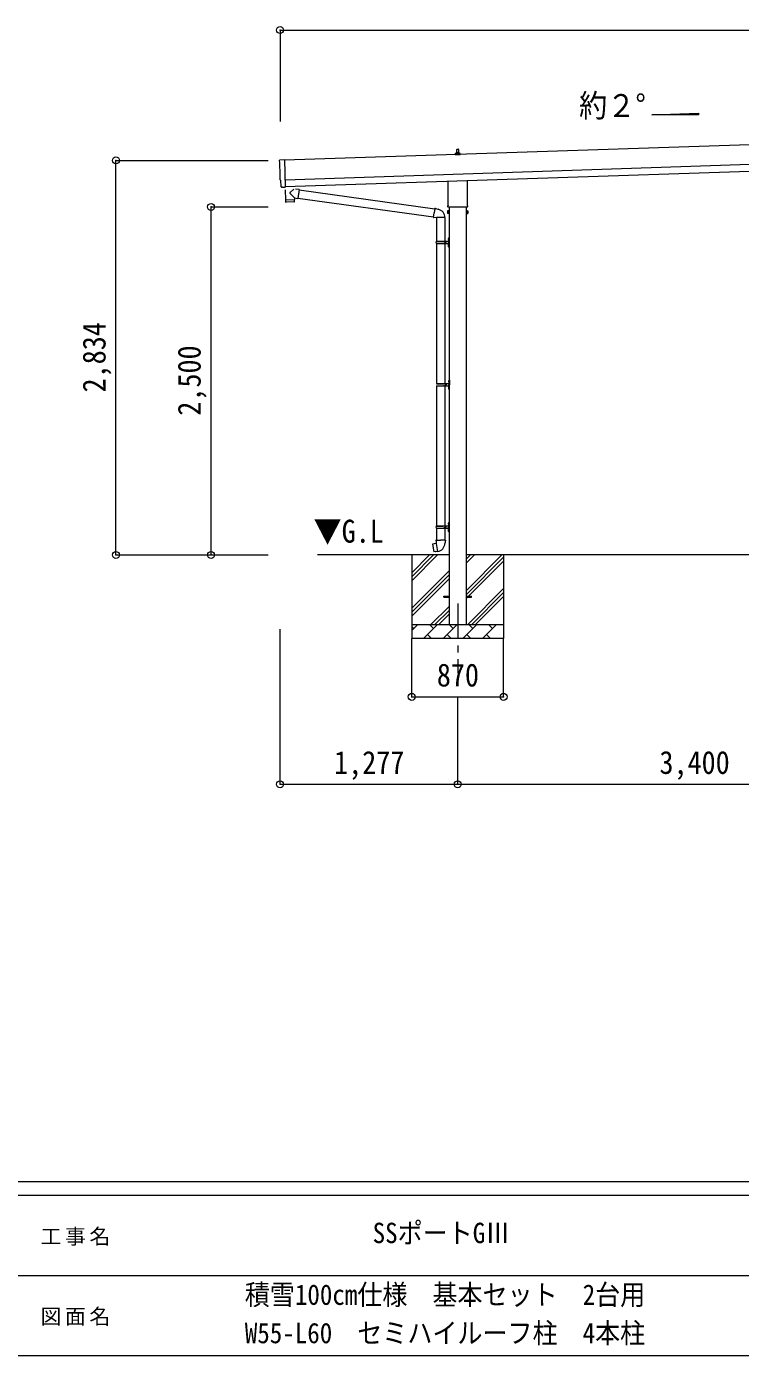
# Model space of a CAD drawing. Units: millimetres at full size, sheet at 1:50; some dimension numbers follow another scale. Extents: x -14053 to 14053, y -9700 to 9700.
# Drawn here: x -717 to 4414, y -9700 to -154 of the extents above; entities that cross this region are included whole.
import ezdxf
from ezdxf.enums import TextEntityAlignment as Align

# ---------------------------------------------------------------- set-up
doc = ezdxf.new("R2010")
doc.units = ezdxf.units.MM
doc.header["$LTSCALE"] = 50
doc.header["$PDMODE"] = 32
doc.header["$PDSIZE"] = 50
doc.linetypes.add('CHAIN1', pattern=[8, 5, -1, 1, -1])
for name, color, linetype, lineweight in [('0-0_0', 7, 'Continuous', 9), ('0-1_Defpoints', 4, 'Continuous', 9), ('0-2_TEXT1', 7, 'Continuous', 9), ('0-6_PARTS1', 6, 'Continuous', 9), ('F-0', 7, 'Continuous', 9)]:
    doc.layers.add(name, color=color, linetype=linetype, lineweight=lineweight)
doc.styles.add('ＭＳ ゴシック', font='')
doc.styles.get('ＭＳ ゴシック').set_extended_font_data('MS Gothic')

msp = doc.modelspace()

# ---------------------------------------------------------------- linework, layer by layer
at = {"layer": '0-0_0'}
for p, q in [((2319.54, -3949.55), (1375.38, -3949.55)), ((2052.04, -3949.55), (2052.04, -4549.55)), ((2052.04, -4134.6), (2237.09, -3949.55)), ((2052.04, -4106.31), (2208.8, -3949.55)), ((2052.04, -4078.03), (2180.52, -3949.55)), ((2444.54, -4204.65), (2699.63, -3949.55)), ((2444.54, -4006.66), (2501.64, -3949.55)), ((2444.54, -3978.37), (2473.36, -3949.55)), ((5719.54, -3949.55), (2444.54, -3949.55)), ((2444.54, -4232.93), (2712.04, -3965.43)), ((2444.54, -4261.22), (2712.04, -3993.72)), ((2712.04, -3949.55), (2712.04, -4549.55)), ((2052.04, -4332.59), (2319.54, -4065.09)), ((2052.04, -4360.87), (2319.54, -4093.37)), ((2052.04, -4389.16), (2319.54, -4121.66)), ((2454.19, -4449.55), (2712.04, -4191.7)), ((2482.48, -4449.55), (2712.04, -4219.99)), ((2510.76, -4449.55), (2712.04, -4248.27)), ((2189.63, -4449.55), (2319.54, -4319.65)), ((2217.92, -4449.55), (2319.54, -4347.93)), ((2246.2, -4449.55), (2319.54, -4376.22)), ((2052.04, -4449.55), (2712.04, -4449.55)), ((2052.04, -4492.44), (2094.93, -4449.55)), ((2066.38, -4478.1), (2052.04, -4463.76)), ((2136.35, -4549.55), (2236.35, -4449.55)), ((2207.8, -4478.1), (2179.24, -4449.55)), ((2277.77, -4549.55), (2377.77, -4449.55)), ((2349.22, -4478.1), (2320.66, -4449.55)), ((2419.19, -4549.55), (2519.19, -4449.55)), ((2490.64, -4478.1), (2462.09, -4449.55)), ((2560.61, -4549.55), (2660.61, -4449.55)), ((2632.06, -4478.1), (2603.51, -4449.55)), ((2708.75, -4449.55), (2712.04, -4446.26)), ((2712.04, -4549.55), (2052.04, -4549.55)), ((2164.9, -4520.99), (2193.46, -4549.55)), ((2306.32, -4520.99), (2334.88, -4549.55)), ((2447.75, -4520.99), (2476.3, -4549.55)), ((2589.17, -4520.99), (2617.72, -4549.55))]:
    msp.add_line(p, q, dxfattribs=at)
at = {"layer": '0-1_Defpoints'}
for p, q in [((7029.4, -917.93), (1136.39, -1114.37)), ((2376.04, -1060.29), (2376.76, -1036.76)), ((2377.76, -1035.79), (2386.31, -1035.79)), ((2387.31, -1036.76), (2388.04, -1060.29)), ((1104.72, -1111.99), (1136.22, -1109.28)), ((1136.22, -1109.28), (1142.81, -1307.03)), ((1141.05, -1254.29), (7034.06, -1057.86)), ((1142.72, -1304.26), (7035.73, -1107.83)), ((2363.79, -1075.79), (2363.79, -1068.07)), ((2400.29, -1075.79), (2363.79, -1075.79)), ((2364.17, -1067.29), (2399.9, -1067.29)), ((2364.55, -1067.1), (2371.27, -1065.47)), ((2371.65, -1065.29), (2392.42, -1065.29)), ((2372.04, -1064.5), (2372.04, -1060.29)), ((2373.04, -1060.29), (2391.04, -1060.29)), ((2392.04, -1064.5), (2392.04, -1060.29)), ((2399.52, -1067.1), (2392.8, -1065.47)), ((2400.29, -1075.79), (2400.29, -1068.07)), ((1111.79, -1258.65), (1111.19, -1258.67)), ((1113.36, -1305.66), (1111.79, -1258.65)), ((1123.22, -1308.68), (1116.3, -1308.55)), ((1123.96, -1308.38), (1124.6, -1307.73)), ((1124.6, -1307.73), (1142.85, -1308.03)), ((2313.74, -1439.78), (2313.74, -1265.23)), ((2450.34, -1260.67), (2450.34, -1439.78)), ((2308.04, -1478.05), (2308.79, -1476.73)), ((2308.04, -1478.05), (2308.04, -1495.05)), ((2308.04, -1495.05), (2308.79, -1496.36)), ((2315.04, -1481.64), (2308.79, -1481.64)), ((2315.04, -1491.46), (2308.79, -1491.46)), ((2315.04, -1496.36), (2308.79, -1496.36)), ((2312.04, -1448.55), (2312.04, -1443.05)), ((2449.97, -1452.05), (2314.1, -1452.05)), ((2317.54, -1495.75), (2315.04, -1495.75)), ((2319.54, -1452.05), (2319.54, -4449.55)), ((2444.54, -4449.55), (2444.54, -1452.05)), ((2446.54, -1495.75), (2449.04, -1495.75)), ((2449.04, -1481.64), (2455.28, -1481.64)), ((2449.04, -1491.46), (2455.28, -1491.46)), ((2449.04, -1496.36), (2455.28, -1496.36)), ((2452.04, -1443.05), (2452.04, -1448.55)), ((2456.04, -1478.05), (2455.28, -1476.73)), ((2456.04, -1495.05), (2455.28, -1496.36)), ((2456.04, -1478.05), (2456.04, -1495.05)), ((2282.04, -4245.05), (2319.54, -4245.05)), ((2282.04, -4254.05), (2282.04, -4245.05)), ((2282.04, -4254.05), (2319.54, -4254.05)), ((2444.54, -4245.05), (2482.04, -4245.05)), ((2444.54, -4254.05), (2482.04, -4254.05)), ((2482.04, -4254.05), (2482.04, -4245.05))]:
    msp.add_line(p, q, dxfattribs=at)
at = {"layer": '0-1_Defpoints', "color": 7, "linetype": 'CHAIN1'}
msp.add_line((2382.04, -4299.55), (2382.04, -4799.55), dxfattribs=at)
at = {"layer": '0-1_Defpoints'}
for points in [[(2315.04, -1496.36), (2315.04, -1476.73), (2308.79, -1476.73)], [(2315.04, -1495.75), (2315.04, -1477.35), (2317.54, -1477.35)], [(2449.04, -1495.75), (2449.04, -1477.35), (2446.54, -1477.35)], [(2449.04, -1496.36), (2449.04, -1476.73), (2455.28, -1476.73)]]:
    msp.add_lwpolyline(points, dxfattribs=at)
for points in [[(2317.54, -1497.05), (2317.54, -1476.05), (2319.54, -1476.05), (2319.54, -1497.05)], [(2446.54, -1497.05), (2446.54, -1476.05), (2444.54, -1476.05), (2444.54, -1497.05)]]:
    msp.add_lwpolyline(points, close=True, dxfattribs=at)
for centre, radius, start, end in [((2377.76, -1036.79), 1, 90, 178.60509), ((2386.31, -1036.79), 1, 1.39491, 90), ((2364.79, -1068.07), 1, 103.62699, 180), ((2371.04, -1064.5), 1, 283.62699, 0), ((2376.12, -1060.92), 4.13, 90, 171.17633), ((2373.04, -1061.29), 1, 90, 180), ((2385.37, -1060.29), 4.83, 133.60282, 180), ((2378.7, -1060.29), 4.83, 0, 46.39718), ((2387.95, -1060.92), 4.13, 8.82367, 90), ((2391.04, -1061.29), 1, 0, 90), ((2393.04, -1064.5), 1, 180, 256.37301), ((2399.29, -1068.07), 1, 0, 76.37301), ((2312.38, -1479.19), 4.34, 145.61575, 214.38425), ((2324.28, -1486.55), 16.24, 162.41205, 197.58795), ((2312.38, -1493.91), 4.34, 145.61575, 214.38425), ((2316.04, -1443.05), 4, 125.09963, 180), ((2316.04, -1448.55), 4, 180, 194.47751), ((2316.04, -1448.55), 4, 194.47751, 241.04498), ((2448.04, -1448.55), 4, 298.95502, 345.52249), ((2448.04, -1443.05), 4, 0, 54.90037), ((2448.04, -1448.55), 4, 345.52249, 0), ((2439.79, -1486.55), 16.24, 342.41205, 17.58795), ((2451.69, -1479.19), 4.34, 325.61575, 34.38425), ((2451.69, -1493.91), 4.34, 325.61575, 34.38425)]:
    msp.add_arc(centre, radius, start, end, dxfattribs=at)
for centre, major_axis, ratio, start_param, end_param in [((1104.98, -1114.97), (-3, -0.1), 0.99863, 4.7647489, 6.2979817), ((-3655.89, -1344.13), (4760.73, 158.69), 0.99863, 6.2686928, 6.2979817), ((1111.05, -1254.28), (-4.4, -0.15), 0.99863, 6.2686928, 7.8539816), ((1116.36, -1305.55), (-2.11, -2.14), 0.9974, 5.5252311, 7.0411395), ((1123.25, -1307.68), (-0.704, -0.714), 0.9974, 0.7579542, 1.5707963)]:
    msp.add_ellipse(centre, major_axis=major_axis, ratio=ratio, start_param=start_param, end_param=end_param, dxfattribs=at)
at = {"layer": '0-2_TEXT1'}
for p, q in [((1142.81, -1327.03), (1142.85, -1328.03)), ((1204.14, -1322.21), (1176.92, -1345.25)), ((1241.83, -1325.51), (1215.91, -1321.82)), ((1241.83, -1325.51), (1232.86, -1388.57)), ((1242.06, -1327.41), (2218.17, -1462.8)), ((1144.85, -1400.23), (1145.51, -1413.27)), ((1206.12, -1414.2), (1148.61, -1416.12)), ((1149.32, -1399.08), (1149.37, -1400.08)), ((1208.38, -1385.09), (1176.89, -1352.58)), ((1204.29, -1397.25), (1204.3, -1398.25)), ((1208.38, -1385.09), (1232.86, -1388.57)), ((1208.38, -1385.09), (1208.78, -1397.1)), ((1232.63, -1386.67), (2207.74, -1521.89)), ((2207.42, -1523.71), (2212.95, -1492.35)), ((2207.42, -1523.71), (2207.82, -1525.96)), ((2207.42, -1523.71), (2212.58, -1524.53)), ((2207.82, -1525.96), (2211.38, -1526.59)), ((2211.38, -1526.59), (2212.58, -1524.53)), ((2212.58, -1524.53), (2227.18, -1526.84)), ((2218.49, -1460.98), (2212.95, -1492.35)), ((2218.49, -1460.98), (2219.63, -1459)), ((2219.63, -1459), (2223.19, -1459.63)), ((2223.19, -1459.63), (2223.61, -1461.97)), ((2227.18, -1526.84), (2229.39, -1525.86)), ((2289.68, -1526.25), (2228.5, -1526.25)), ((2229.54, -1526.25), (2229.54, -1695.55)), ((2238.12, -1464.8), (2239.81, -1466.43)), ((2239.81, -1466.43), (2241.92, -1466.88)), ((2289.54, -1526.25), (2289.54, -1695.55)), ((2226.54, -1697.55), (2276.87, -1697.55)), ((2226.54, -1711.55), (2276.87, -1711.55)), ((2227.54, -1695.55), (2313.54, -1695.55)), ((2227.54, -1695.55), (2227.54, -1697.55)), ((2227.54, -1713.55), (2227.54, -1711.55)), ((2227.54, -1713.55), (2313.54, -1713.55)), ((2229.54, -1713.55), (2229.54, -2718.05)), ((2286.54, -1695.55), (2286.54, -1700.05)), ((2286.54, -1700.05), (2288.54, -1700.05)), ((2286.54, -1713.55), (2286.54, -1709.05)), ((2286.54, -1709.05), (2288.54, -1709.05)), ((2288.54, -1700.05), (2288.54, -1704.55)), ((2288.54, -1709.05), (2288.54, -1704.55)), ((2289.54, -1713.55), (2289.54, -2718.05)), ((2294.54, -1695.55), (2294.54, -1704.55)), ((2294.54, -1700.05), (2297.54, -1700.05)), ((2294.54, -1713.55), (2294.54, -1704.55)), ((2294.54, -1709.05), (2297.54, -1709.05)), ((2297.54, -1700.05), (2297.54, -1704.55)), ((2297.54, -1709.05), (2297.54, -1704.55)), ((2313.23, -1678.4), (2315.28, -1679.4)), ((2314.5, -1676.4), (2315.14, -1676.4)), ((2314.5, -1676.4), (2314.5, -1684.7)), ((2314.5, -1684.7), (2315.14, -1684.7)), ((2315.14, -1676.4), (2315.14, -1684.7)), ((2315.14, -1676.4), (2315.54, -1676.8)), ((2315.14, -1684.7), (2315.54, -1684.3)), ((2315.28, -1679.4), (2315.89, -1680.55)), ((2315.54, -1672.55), (2318.54, -1671.05)), ((2315.54, -1672.55), (2315.54, -1704.55)), ((2315.54, -1676.8), (2315.54, -1684.3)), ((2315.54, -1736.55), (2315.54, -1704.55)), ((2318.54, -1671.05), (2318.54, -1704.55)), ((2318.54, -1671.05), (2319.54, -1671.05)), ((2318.54, -1738.05), (2318.54, -1704.55)), ((2319.54, -1671.05), (2319.54, -1704.55)), ((2319.54, -1738.05), (2319.54, -1704.55)), ((2313.23, -1726.4), (2315.28, -1727.4)), ((2314.5, -1724.4), (2315.14, -1724.4)), ((2314.5, -1724.4), (2314.5, -1732.7)), ((2314.5, -1732.7), (2315.14, -1732.7)), ((2315.14, -1724.4), (2315.14, -1732.7)), ((2315.14, -1724.4), (2315.54, -1724.8)), ((2315.14, -1732.7), (2315.54, -1732.3)), ((2315.28, -1727.4), (2315.89, -1728.55)), ((2315.54, -1724.8), (2315.54, -1732.3)), ((2315.54, -1736.55), (2318.54, -1738.05)), ((2318.54, -1738.05), (2319.54, -1738.05)), ((2229.04, -2720.05), (2279.37, -2720.05)), ((2229.04, -2734.05), (2279.37, -2734.05)), ((2229.54, -2736.04), (2229.54, -3740.55)), ((2230.04, -2718.05), (2316.04, -2718.05)), ((2230.04, -2736.05), (2316.04, -2736.05)), ((2289.04, -2718.05), (2289.04, -2722.55)), ((2289.04, -2722.55), (2291.04, -2722.55)), ((2289.04, -2736.05), (2289.04, -2731.55)), ((2289.04, -2731.55), (2291.04, -2731.55)), ((2289.54, -2736.04), (2289.54, -3740.55)), ((2291.04, -2722.55), (2291.04, -2727.05)), ((2291.04, -2731.55), (2291.04, -2727.05)), ((2297.04, -2718.05), (2297.04, -2727.05)), ((2297.04, -2722.55), (2300.04, -2722.55)), ((2297.04, -2736.05), (2297.04, -2727.05)), ((2297.04, -2731.55), (2300.04, -2731.55)), ((2300.04, -2722.55), (2300.04, -2727.05)), ((2300.04, -2731.55), (2300.04, -2727.05)), ((2315.73, -2700.9), (2317.78, -2701.9)), ((2315.73, -2748.9), (2317.78, -2749.9)), ((2317, -2698.9), (2317.64, -2698.9)), ((2317, -2698.9), (2317, -2707.2)), ((2317, -2707.2), (2317.64, -2707.2)), ((2317, -2746.9), (2317.64, -2746.9)), ((2317, -2746.9), (2317, -2755.2)), ((2317, -2755.2), (2317.64, -2755.2)), ((2317.64, -2698.9), (2317.64, -2707.2)), ((2317.64, -2698.9), (2318.04, -2699.3)), ((2317.64, -2707.2), (2318.04, -2706.8)), ((2317.64, -2746.9), (2317.64, -2755.2)), ((2317.64, -2746.9), (2318.04, -2747.3)), ((2317.64, -2755.2), (2318.04, -2754.8)), ((2317.78, -2701.9), (2318.39, -2703.05)), ((2317.78, -2749.9), (2318.39, -2751.05)), ((2318.04, -2695.05), (2321.04, -2693.55)), ((2318.04, -2695.05), (2318.04, -2727.05)), ((2318.04, -2699.3), (2318.04, -2706.8)), ((2318.04, -2759.05), (2318.04, -2727.05)), ((2318.04, -2747.3), (2318.04, -2754.8)), ((2318.04, -2759.05), (2321.04, -2760.55)), ((2321.04, -2693.55), (2321.04, -2727.05)), ((2321.04, -2693.55), (2322.04, -2693.55)), ((2321.04, -2760.55), (2321.04, -2727.05)), ((2321.04, -2760.55), (2322.04, -2760.55)), ((2322.04, -2693.55), (2322.04, -2727.05)), ((2322.04, -2760.55), (2322.04, -2727.05)), ((2314.5, -3721.4), (2315.14, -3721.4)), ((2314.5, -3721.4), (2314.5, -3729.7)), ((2315.14, -3721.4), (2315.14, -3729.7)), ((2315.14, -3721.4), (2315.54, -3721.8)), ((2315.54, -3717.55), (2318.54, -3716.05)), ((2315.54, -3717.55), (2315.54, -3749.55)), ((2315.54, -3721.8), (2315.54, -3729.3)), ((2318.54, -3716.05), (2318.54, -3749.55)), ((2318.54, -3716.05), (2319.54, -3716.05)), ((2319.54, -3716.05), (2319.54, -3749.55)), ((2226.54, -3742.55), (2276.87, -3742.55)), ((2226.54, -3756.55), (2276.87, -3756.55)), ((2227.54, -3740.55), (2313.54, -3740.55)), ((2227.54, -3740.55), (2227.54, -3742.55)), ((2227.54, -3758.55), (2227.54, -3756.55)), ((2227.54, -3758.55), (2313.54, -3758.55)), ((2229.54, -3758.55), (2229.54, -3843.47)), ((2286.54, -3740.55), (2286.54, -3745.05)), ((2286.54, -3745.05), (2288.54, -3745.05)), ((2286.54, -3758.55), (2286.54, -3754.05)), ((2286.54, -3754.05), (2288.54, -3754.05)), ((2288.54, -3745.05), (2288.54, -3749.55)), ((2288.54, -3754.05), (2288.54, -3749.55)), ((2289.54, -3758.55), (2289.54, -3843.47)), ((2294.54, -3740.55), (2294.54, -3749.55)), ((2294.54, -3745.05), (2297.54, -3745.05)), ((2294.54, -3758.55), (2294.54, -3749.55)), ((2294.54, -3754.05), (2297.54, -3754.05)), ((2297.54, -3745.05), (2297.54, -3749.55)), ((2297.54, -3754.05), (2297.54, -3749.55)), ((2313.23, -3723.4), (2315.28, -3724.4)), ((2313.23, -3771.4), (2315.28, -3772.4)), ((2314.5, -3729.7), (2315.14, -3729.7)), ((2314.5, -3769.4), (2315.14, -3769.4)), ((2314.5, -3769.4), (2314.5, -3777.7)), ((2314.5, -3777.7), (2315.14, -3777.7)), ((2315.14, -3729.7), (2315.54, -3729.3)), ((2315.14, -3769.4), (2315.14, -3777.7)), ((2315.14, -3769.4), (2315.54, -3769.8)), ((2315.14, -3777.7), (2315.54, -3777.3)), ((2315.28, -3724.4), (2315.89, -3725.55)), ((2315.28, -3772.4), (2315.89, -3773.55)), ((2315.54, -3781.55), (2315.54, -3749.55)), ((2315.54, -3769.8), (2315.54, -3777.3)), ((2315.54, -3781.55), (2318.54, -3783.05)), ((2318.54, -3783.05), (2318.54, -3749.55)), ((2318.54, -3783.05), (2319.54, -3783.05)), ((2319.54, -3783.05), (2319.54, -3749.55)), ((2201.08, -3871.93), (2200.27, -3873.1)), ((2200.27, -3873.1), (2209.89, -3927.65)), ((2228.94, -3866.68), (2201.08, -3871.93)), ((2213.82, -3869.32), (2213.61, -3869.57)), ((2227.69, -3843.47), (2225.54, -3844.26)), ((2225.54, -3844.26), (2225.54, -3847.87)), ((2225.54, -3847.87), (2227.78, -3848.69)), ((2227.69, -3843.47), (2259.54, -3843.47)), ((2227.69, -3843.47), (2227.78, -3848.69)), ((2227.78, -3848.69), (2228.03, -3863.47)), ((2228.03, -3863.47), (2229.39, -3865.47)), ((2239.3, -3923.97), (2229.16, -3866.5)), ((2229.19, -3865.68), (2229.19, -3866.38)), ((2229.39, -3865.47), (2229.35, -3865.48)), ((2291.39, -3843.47), (2259.54, -3843.47)), ((2289.72, -3865.42), (2289.65, -3867.58)), ((2291.04, -3863.47), (2289.72, -3865.42)), ((2293.54, -3847.87), (2291.29, -3848.69)), ((2291.39, -3843.47), (2293.54, -3844.26)), ((2293.54, -3844.26), (2293.54, -3847.87)), ((2223.91, -3926.57), (2223.63, -3926.41)), ((2239.6, -3924.74), (2239.36, -3924.07))]:
    msp.add_line(p, q, dxfattribs=at)
for points in [[(1142.45, -1328.02), (1144.82, -1399.23), (1208.78, -1397.1)], [(1209.02, -1411.15), (1208.82, -1398.1), (1144.85, -1400.23)], [(2218.49, -1460.98), (2223.61, -1461.97), (2238.12, -1464.8)], [(2313.23, -1682.7), (2315.28, -1681.7), (2315.89, -1680.55)], [(2313.23, -1730.7), (2315.28, -1729.7), (2315.89, -1728.55)], [(2315.73, -2705.2), (2317.78, -2704.2), (2318.39, -2703.05)], [(2315.73, -2753.2), (2317.78, -2752.2), (2318.39, -2751.05)], [(2313.23, -3727.7), (2315.28, -3726.7), (2315.89, -3725.55)], [(2313.23, -3775.7), (2315.28, -3774.7), (2315.89, -3773.55)], [(2216.06, -3869.1), (2215.78, -3868.95), (2213.82, -3869.32)], [(2291.39, -3843.47), (2291.29, -3848.69), (2291.04, -3863.47)], [(2239.03, -3923.88), (2211.05, -3928.48), (2209.89, -3927.65)], [(2226.1, -3926), (2225.88, -3926.24), (2223.91, -3926.57)]]:
    msp.add_lwpolyline(points, dxfattribs=at)
for centre, radius, start, end in [((1148.51, -1413.12), 3, 182.90915, 271.95747), ((1180.31, -1348.93), 5, 132.56466, 226.88314), ((1206.02, -1411.2), 3, 271.90915, 0.90915), ((2229.39, -1525.86), 60.3, 359.62495, 78), ((2275.29, -1704.55), 49.25, 171.82876, 180.00002), ((2275.29, -1704.55), 49.25, 180.00002, 188.17127), ((2276.87, -1695.55), 2, 270, 359.99998), ((2276.87, -1713.55), 2, 0.00005, 90.00004), ((2318.83, -1680.55), 6, 136.21765, 223.78235), ((2313.54, -1693.55), 2, 270, 359.99998), ((2313.54, -1715.55), 2, 0.00005, 90.00004), ((2318.83, -1728.55), 6, 136.21765, 223.78235), ((2279.37, -2718.05), 2, 270, 359.99998), ((2279.37, -2736.05), 2, 0.00005, 90.00004), ((2321.33, -2703.05), 6, 136.21765, 223.78235), ((2321.33, -2751.05), 6, 136.21765, 223.78235), ((2316.04, -2716.05), 2, 270, 359.99998), ((2316.04, -2738.05), 2, 0.00005, 90.00004), ((2318.83, -3725.55), 6, 136.21765, 223.78235), ((2275.29, -3749.55), 49.25, 171.82876, 180.00002), ((2275.29, -3749.55), 49.25, 180.00002, 188.17127), ((2276.87, -3740.55), 2, 270, 359.99998), ((2276.87, -3758.55), 2, 0.00005, 90.00004), ((2318.83, -3773.55), 6, 136.21765, 223.78235), ((2313.54, -3738.55), 2, 270, 359.99998), ((2313.54, -3760.55), 2, 0.00005, 90.00004), ((2228.89, -3866.38), 0.3, 280.66842, 0), ((2229.39, -3865.68), 0.2, 100, 180), ((2229.39, -3865.47), 60.3, 279.96938, 358), ((2239.08, -3924.18), 0.3, 20, 99.33158), ((2239.79, -3924.67), 0.2, 200, 279.96938)]:
    msp.add_arc(centre, radius, start, end, dxfattribs=at)
at = {"layer": '0-6_PARTS1'}
for p, q in [((1105.04, -179.32), (7065.04, -179.32)), ((1105.04, -179.32), (1105.04, -835.95)), ((-74.6, -1115.57), (1020.01, -1115.57)), ((-74.6, -3949.55), (-74.6, -1115.57)), ((609.15, -1449.55), (1020.01, -1449.55)), ((609.15, -3949.55), (609.15, -1449.55)), ((-74.6, -3949.55), (1020.01, -3949.55)), ((609.15, -3949.55), (1020.01, -3949.55)), ((1105.04, -5597.38), (1105.04, -4482.78)), ((2052.04, -4969.33), (2052.04, -4549.55)), ((2712.04, -4969.33), (2712.04, -4549.55)), ((2052.04, -4969.33), (2712.04, -4969.33)), ((2382.04, -5597.38), (2382.04, -4969.33)), ((1105.04, -5597.38), (2382.04, -5597.38)), ((2382.04, -5597.38), (5782.04, -5597.38))]:
    msp.add_line(p, q, dxfattribs=at)
at = {"layer": '0-6_PARTS1', "color": 4}
for p, q in [((3776.72, -789.36), (4112.72, -776.94)), ((4112.72, -789.36), (3776.72, -789.36)), ((4112.72, -776.94), (4112.72, -789.36))]:
    msp.add_line(p, q, dxfattribs=at)
at = {"layer": '0-6_PARTS1'}
for p in [(1105.04, -179.32), (-74.6, -1115.57), (609.15, -1449.55), (-74.6, -3949.55), (609.15, -3949.55), (2052.04, -4969.33), (2712.04, -4969.33), (1105.04, -5597.38), (2382.04, -5597.38)]:
    msp.add_point(p, dxfattribs=at)
at = {"layer": 'F-0', "color": 5, "lineweight": 5}
for p, q in [((-14053.43, -8450), (13346.57, -8450)), ((-14053.43, -8550), (8901.98, -8550)), ((-5748.03, -9125), (4501.97, -9125)), ((-14053.43, -9700), (13346.57, -9700))]:
    msp.add_line(p, q, dxfattribs=at)

# ---------------------------------------------------------------- texts
at = {"layer": '0-0_0', "style": 'ＭＳ ゴシック', "width": 0.9}
msp.add_text('▼G.L', height=165, dxfattribs=at).set_placement((1345.42, -3911.1), align=Align.BOTTOM_LEFT)
at = {"layer": '0-6_PARTS1', "color": 7, "style": 'ＭＳ ゴシック', "width": 0.9}
for s, p in [('約２°', (3254.42, -853.85)), ('870', (2232.04, -4944.33)), ('1,277', (1493.54, -5572.38)), ('3,400', (3832.04, -5572.38))]:
    msp.add_text(s, height=165, dxfattribs=at).set_placement(p, align=Align.BOTTOM_LEFT)
for s, p in [('2,834', (-99.6, -2782.56)), ('2,500', (584.15, -2949.55))]:
    msp.add_text(s, height=165, rotation=90, dxfattribs=at).set_placement(p, align=Align.BOTTOM_LEFT)
at = {"layer": 'F-0', "style": 'ＭＳ ゴシック', "width": 0.9}
for s, p in [('SSポートGⅢ', (1770.72, -8937.5)), ('積雪100cm仕様\u3000基本セット\u30002台用', (851.97, -9380.76)), ('W55-L60\u3000セミハイルーフ柱\u30004本柱', (851.97, -9656.45))]:
    msp.add_text(s, height=146.6, dxfattribs=at).set_placement(p, align=Align.BOTTOM_LEFT)
at = {"layer": 'F-0', "char_height": 110, "attachment_point": 7, "style": 'ＭＳ ゴシック'}
for s, insert in [('\\T1.17;工事名', (-616.19, -8912.5)), ('\\T1.17;図面名', (-616.19, -9487.5))]:
    msp.add_mtext(s, dxfattribs=dict(at, insert=insert))

doc.saveas('drawing.dxf')
